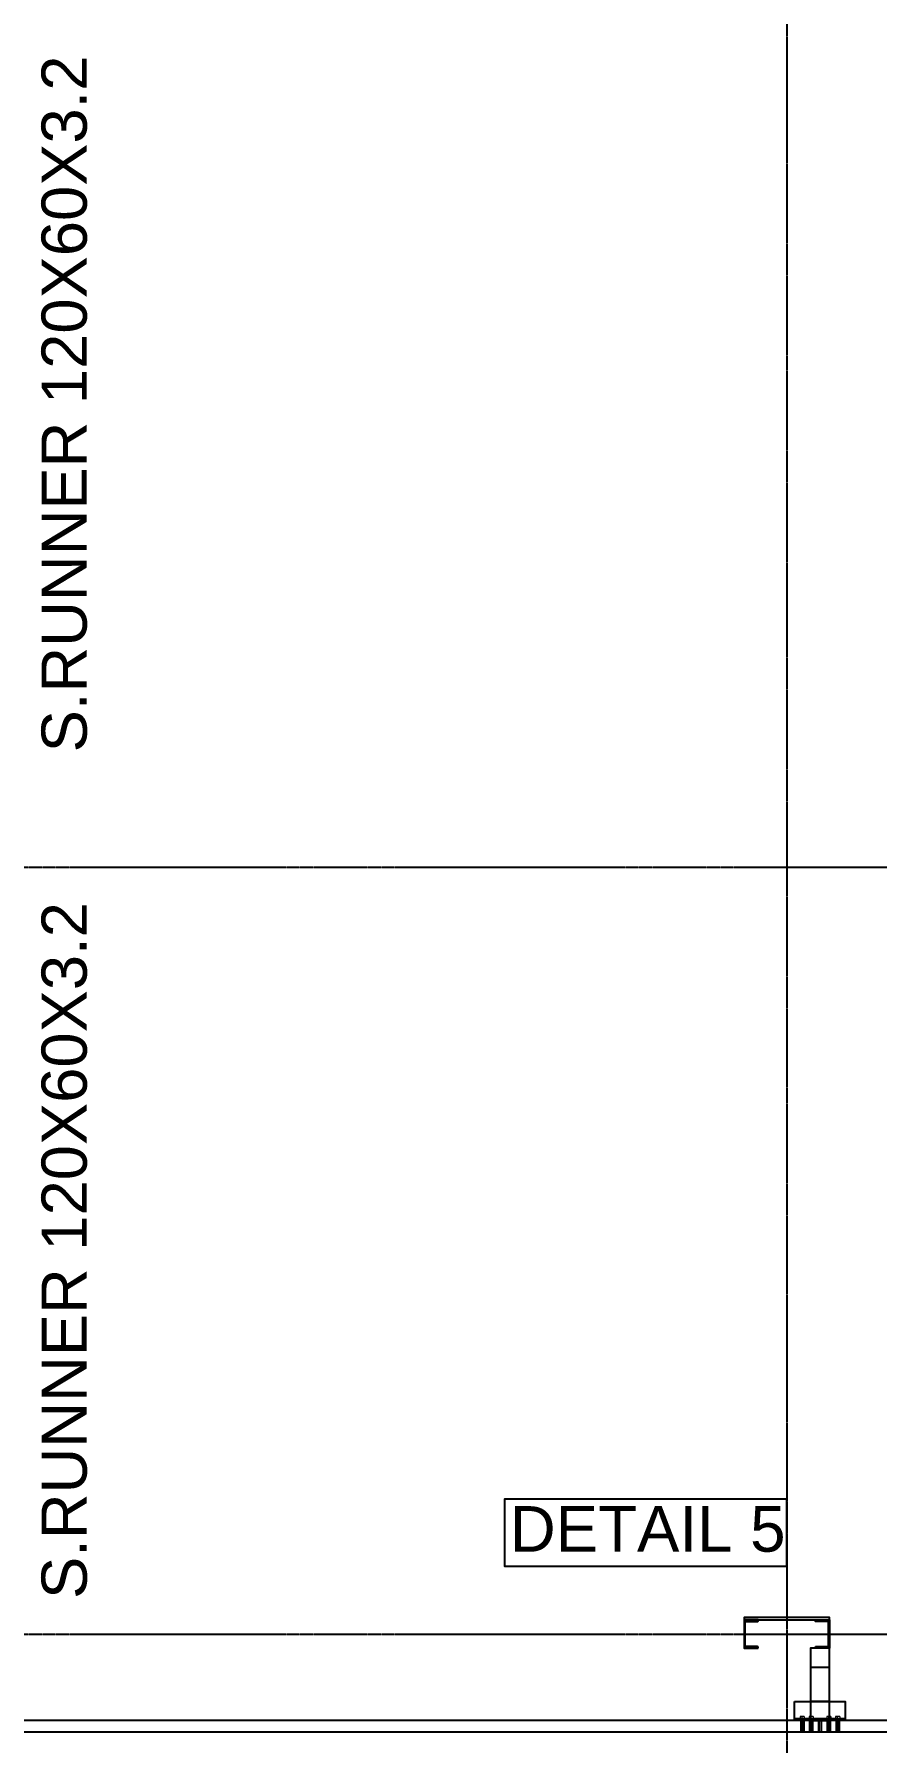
# Model space of a CAD drawing. Header units: millimetres. Extents: x 3470347 to 5996549, y -3470518 to 17149644.
# Drawn here: x 5011676 to 5016116, y 6777180 to 6786177 of the extents above; entities that cross this region are included whole.
import ezdxf
from ezdxf.enums import TextEntityAlignment as Align

# ---------------------------------------------------------------- set-up
doc = ezdxf.new("R2010")
doc.units = ezdxf.units.MM
doc.header["$MEASUREMENT"] = 0
doc.linetypes.add('CENTERX2', pattern=[4, 2.5, -0.5, 0.5, -0.5])
doc.layers.get('0').update_dxf_attribs({"linetype": 'CONTINUOUS', "lineweight": 25})
doc.layers.add('5', color=3, linetype='CONTINUOUS')
doc.layers.add('lintel', color=2, linetype='CONTINUOUS')
for name, color, linetype, lineweight in [('6 TEXT', 7, 'CONTINUOUS', 25), ('channnel', 2, 'CONTINUOUS', 15), ('rRCC 2', 40, 'CONTINUOUS', 15)]:
    doc.layers.add(name, color=color, linetype=linetype, lineweight=lineweight)
doc.styles.add('PDF Arial', font='arial.ttf')
doc.styles.add('TEXT3', font='geniso.shx')
doc.styles.add('TITLE', font='arial.ttf')

msp = doc.modelspace()

# ---------------------------------------------------------------- hatches: boundary and pattern name
at = {"layer": '6 TEXT', "linetype": 'ByBlock'}
h = msp.add_hatch(color=150, dxfattribs=at)
h.dxf.hatch_style = 1
h.paths.add_polyline_path([(5015491.08, 6777827.67), (5015491.08, 6777822.67, -0.4142136), (5015487.08, 6777818.67), (5015421.48, 6777818.67), (5015421.48, 6777686.67), (5015487.08, 6777686.67, -0.4142136), (5015491.08, 6777682.67), (5015491.08, 6777677.67), (5015416.08, 6777677.67), (5015416.08, 6777827.67)])
h = msp.add_hatch(color=150, dxfattribs=at)
h.dxf.hatch_style = 1
h.paths.add_polyline_path([(5015866.08, 6777827.67), (5015866.08, 6777677.67), (5015791.08, 6777677.67), (5015791.08, 6777682.67, -0.4142136), (5015795.08, 6777686.67), (5015860.68, 6777686.67), (5015860.68, 6777818.67), (5015795.08, 6777818.67, -0.4142136), (5015791.08, 6777822.67), (5015791.08, 6777827.67)])

# ---------------------------------------------------------------- linework, layer by layer
at = {"color": 3}
msp.add_line((5015949.41, 6777305.67), (5015682.75, 6777305.67), dxfattribs=at)
at = {"color": 8, "linetype": 'ByBlock'}
for p, q in [((5015714.75, 6777305.67), (5015714.75, 6777237.67)), ((5015722.75, 6777305.67), (5015722.75, 6777237.67)), ((5015730.75, 6777305.67), (5015730.75, 6777237.67)), ((5015761.41, 6777305.67), (5015761.41, 6777237.67)), ((5015769.41, 6777305.67), (5015769.41, 6777237.67)), ((5015769.41, 6777305.67), (5015769.41, 6777237.67)), ((5015777.41, 6777305.67), (5015777.41, 6777237.67)), ((5015854.75, 6777305.67), (5015854.75, 6777237.67)), ((5015862.75, 6777305.67), (5015862.75, 6777237.67)), ((5015862.75, 6777305.67), (5015862.75, 6777237.67)), ((5015870.75, 6777305.67), (5015870.75, 6777237.67)), ((5015901.41, 6777305.67), (5015901.41, 6777237.67)), ((5015909.41, 6777305.67), (5015909.41, 6777237.67)), ((5015917.41, 6777305.67), (5015917.41, 6777237.67))]:
    msp.add_line(p, q, dxfattribs=at)
at = {"color": 2}
for p, q in [((5015809.41, 6777297.67), (5015809.41, 6777237.67)), ((5015809.41, 6777297.67), (5015809.41, 6777237.67)), ((5015822.75, 6777297.67), (5015822.75, 6777237.67)), ((5015822.75, 6777297.67), (5015822.75, 6777237.67))]:
    msp.add_line(p, q, dxfattribs=at)
at = {"color": 3}
for points in [[(5015866.08, 6777577.67), (5015866.08, 6777677.67), (5015766.08, 6777677.67), (5015766.08, 6777577.67)], [(5015682.75, 6777397.67), (5015949.41, 6777397.67), (5015949.41, 6777297.67), (5015682.75, 6777297.67)], [(5015866.08, 6777297.67), (5015866.08, 6777397.67), (5015766.08, 6777397.67), (5015766.08, 6777297.67)]]:
    msp.add_lwpolyline(points, close=True, dxfattribs=at)
at = {"color": 6, "linetype": 'ByBlock'}
for points in [[(5015809.41, 6777297.67), (5011232.75, 6777297.67), (5011232.75, 6777237.67), (5015809.41, 6777237.67)], [(5020449.41, 6777297.67), (5015822.75, 6777297.67), (5015822.75, 6777237.67), (5020449.41, 6777237.67)]]:
    msp.add_lwpolyline(points, close=True, dxfattribs=at)
at = {"layer": '6 TEXT', "color": 8, "linetype": 'CENTERX2', "ltscale": 0.5}
msp.add_line((5015641.08, 6817657.4), (5015641.08, 6774264.13), dxfattribs=at)
for points in [[(4982503.56, 6781791.67), (5022418.94, 6781791.67)], [(4982503.56, 6777752.67), (5022418.94, 6777752.67)]]:
    msp.add_lwpolyline(points, dxfattribs=at)
at = {"layer": '6 TEXT', "color": 4, "linetype": 'ByBlock'}
for points in [[(5015491.08, 6777677.67), (5015491.08, 6777682.67, 0.4142136), (5015487.08, 6777686.67), (5015421.48, 6777686.67), (5015421.48, 6777818.67), (5015487.08, 6777818.67, 0.4142136), (5015491.08, 6777822.67), (5015491.08, 6777827.67), (5015416.08, 6777827.67), (5015416.08, 6777677.67)], [(5015791.08, 6777677.67), (5015791.08, 6777682.67, -0.4142136), (5015795.08, 6777686.67), (5015860.68, 6777686.67), (5015860.68, 6777818.67), (5015795.08, 6777818.67, -0.4142136), (5015791.08, 6777822.67), (5015791.08, 6777827.67), (5015866.08, 6777827.67), (5015866.08, 6777677.67)]]:
    msp.add_lwpolyline(points, format="xyb", close=True, dxfattribs=at)
at = {"layer": 'channnel', "color": 8, "linetype": 'ByBlock'}
for p, q in [((5015712.08, 6777317.99), (5015712.08, 6777305.67)), ((5015712.08, 6777305.67), (5015733.41, 6777305.67)), ((5015714.75, 6777305.67), (5015714.75, 6777237.67)), ((5015730.75, 6777291.27), (5015714.75, 6777291.27)), ((5015722.75, 6777305.67), (5015722.75, 6777317.99)), ((5015730.75, 6777305.67), (5015730.75, 6777237.67)), ((5015733.41, 6777317.99), (5015733.41, 6777305.67)), ((5015758.75, 6777317.99), (5015758.75, 6777305.67)), ((5015758.75, 6777305.67), (5015780.08, 6777305.67)), ((5015761.41, 6777305.67), (5015761.41, 6777237.67)), ((5015777.41, 6777291.27), (5015761.41, 6777291.27)), ((5015769.41, 6777305.67), (5015769.41, 6777317.99)), ((5015777.41, 6777305.67), (5015777.41, 6777237.67)), ((5015780.08, 6777317.99), (5015780.08, 6777305.67)), ((5015852.08, 6777317.99), (5015852.08, 6777305.67)), ((5015873.41, 6777305.67), (5015852.08, 6777305.67)), ((5015854.75, 6777305.67), (5015854.75, 6777237.67)), ((5015854.75, 6777291.27), (5015870.75, 6777291.27)), ((5015862.75, 6777305.67), (5015862.75, 6777317.99)), ((5015870.75, 6777305.67), (5015870.75, 6777237.67)), ((5015873.41, 6777317.99), (5015873.41, 6777305.67)), ((5015898.75, 6777317.99), (5015898.75, 6777305.67)), ((5015920.08, 6777305.67), (5015898.75, 6777305.67)), ((5015901.41, 6777305.67), (5015901.41, 6777237.67)), ((5015901.41, 6777291.27), (5015917.41, 6777291.27)), ((5015909.41, 6777305.67), (5015909.41, 6777317.99)), ((5015917.41, 6777305.67), (5015917.41, 6777237.67)), ((5015920.08, 6777317.99), (5015920.08, 6777305.67)), ((5015714.75, 6777237.67), (5015730.75, 6777237.67)), ((5015761.41, 6777237.67), (5015777.41, 6777237.67)), ((5015870.75, 6777237.67), (5015854.75, 6777237.67)), ((5015917.41, 6777237.67), (5015901.41, 6777237.67))]:
    msp.add_line(p, q, dxfattribs=at)
at = {"layer": 'channnel', "color": 8, "linetype": 'Continuous'}
for p, q in [((5015714.99, 6777291.93), (5015714.75, 6777291.82)), ((5015729.85, 6777291.27), (5015714.75, 6777284.23)), ((5015723.35, 6777291.27), (5015714.75, 6777287.26)), ((5015716.84, 6777291.27), (5015714.75, 6777290.3)), ((5015714.99, 6777288.9), (5015714.75, 6777288.78)), ((5015730.75, 6777288.66), (5015714.75, 6777281.2)), ((5015714.99, 6777285.86), (5015714.75, 6777285.75)), ((5015730.75, 6777285.62), (5015714.75, 6777278.16)), ((5015714.99, 6777282.83), (5015714.75, 6777282.71)), ((5015730.75, 6777282.59), (5015714.75, 6777275.13)), ((5015714.99, 6777279.79), (5015714.75, 6777279.68)), ((5015730.75, 6777279.55), (5015714.75, 6777272.09)), ((5015714.99, 6777276.76), (5015714.75, 6777276.64)), ((5015730.75, 6777276.52), (5015714.75, 6777269.06)), ((5015730.75, 6777274.08), (5015714.75, 6777266.62)), ((5015730.75, 6777273.49), (5015714.75, 6777272.69)), ((5015730.75, 6777271.05), (5015714.75, 6777263.59)), ((5015730.75, 6777270.45), (5015714.75, 6777269.66)), ((5015726.6, 6777291.27), (5015715.33, 6777286.02)), ((5015720.09, 6777291.27), (5015715.33, 6777289.05)), ((5015730.16, 6777289.9), (5015715.33, 6777282.98)), ((5015730.16, 6777286.87), (5015715.33, 6777279.95)), ((5015730.16, 6777283.83), (5015715.33, 6777276.92)), ((5015730.16, 6777280.8), (5015715.33, 6777273.88)), ((5015730.16, 6777277.77), (5015715.33, 6777270.85)), ((5015730.16, 6777274.73), (5015715.33, 6777274.48)), ((5015730.16, 6777272.3), (5015715.33, 6777265.38)), ((5015730.16, 6777271.7), (5015715.33, 6777271.44)), ((5015761.66, 6777291.93), (5015761.41, 6777291.82)), ((5015776.52, 6777291.27), (5015761.41, 6777284.23)), ((5015770.01, 6777291.27), (5015761.41, 6777287.26)), ((5015763.51, 6777291.27), (5015761.41, 6777290.3)), ((5015761.66, 6777288.9), (5015761.41, 6777288.78)), ((5015777.41, 6777288.66), (5015761.41, 6777281.2)), ((5015761.66, 6777285.86), (5015761.41, 6777285.75)), ((5015777.41, 6777285.62), (5015761.41, 6777278.16)), ((5015761.66, 6777282.83), (5015761.41, 6777282.71)), ((5015777.41, 6777282.59), (5015761.41, 6777275.13)), ((5015761.66, 6777279.79), (5015761.41, 6777279.68)), ((5015777.41, 6777279.55), (5015761.41, 6777272.09)), ((5015761.66, 6777276.76), (5015761.41, 6777276.64)), ((5015777.41, 6777276.52), (5015761.41, 6777269.06)), ((5015777.41, 6777274.08), (5015761.41, 6777266.62)), ((5015777.41, 6777273.49), (5015761.41, 6777272.69)), ((5015777.41, 6777271.05), (5015761.41, 6777263.59)), ((5015777.41, 6777270.45), (5015761.41, 6777269.66)), ((5015773.27, 6777291.27), (5015761.99, 6777286.02)), ((5015766.76, 6777291.27), (5015761.99, 6777289.05)), ((5015776.83, 6777289.9), (5015761.99, 6777282.98)), ((5015776.83, 6777286.87), (5015761.99, 6777279.95)), ((5015776.83, 6777283.83), (5015761.99, 6777276.92)), ((5015776.83, 6777280.8), (5015761.99, 6777273.88)), ((5015776.83, 6777277.77), (5015761.99, 6777270.85)), ((5015776.83, 6777274.73), (5015761.99, 6777274.48)), ((5015776.83, 6777272.3), (5015761.99, 6777265.38)), ((5015776.83, 6777271.7), (5015761.99, 6777271.44)), ((5015854.75, 6777288.66), (5015870.75, 6777281.2)), ((5015854.75, 6777285.62), (5015870.75, 6777278.16)), ((5015854.75, 6777282.59), (5015870.75, 6777275.13)), ((5015854.75, 6777279.55), (5015870.75, 6777272.09)), ((5015854.75, 6777276.52), (5015870.75, 6777269.06)), ((5015854.75, 6777274.08), (5015870.75, 6777266.62)), ((5015854.75, 6777273.49), (5015870.75, 6777272.69)), ((5015854.75, 6777271.05), (5015870.75, 6777263.59)), ((5015854.75, 6777270.45), (5015870.75, 6777269.66)), ((5015855.33, 6777289.9), (5015870.16, 6777282.98)), ((5015855.33, 6777286.87), (5015870.16, 6777279.95)), ((5015855.33, 6777283.83), (5015870.16, 6777276.92)), ((5015855.33, 6777280.8), (5015870.16, 6777273.88)), ((5015855.33, 6777277.77), (5015870.16, 6777270.85)), ((5015855.33, 6777274.73), (5015870.16, 6777274.48)), ((5015855.33, 6777272.3), (5015870.16, 6777265.38)), ((5015855.33, 6777271.7), (5015870.16, 6777271.44)), ((5015855.64, 6777291.27), (5015870.75, 6777284.23)), ((5015858.89, 6777291.27), (5015870.16, 6777286.02)), ((5015862.15, 6777291.27), (5015870.75, 6777287.26)), ((5015865.4, 6777291.27), (5015870.16, 6777289.05)), ((5015868.65, 6777291.27), (5015870.75, 6777290.3)), ((5015870.5, 6777291.93), (5015870.75, 6777291.82)), ((5015870.5, 6777288.9), (5015870.75, 6777288.78)), ((5015870.5, 6777285.86), (5015870.75, 6777285.75)), ((5015870.5, 6777282.83), (5015870.75, 6777282.71)), ((5015870.5, 6777279.79), (5015870.75, 6777279.68)), ((5015870.5, 6777276.76), (5015870.75, 6777276.64)), ((5015901.41, 6777288.66), (5015917.41, 6777281.2)), ((5015901.41, 6777285.62), (5015917.41, 6777278.16)), ((5015901.41, 6777282.59), (5015917.41, 6777275.13)), ((5015901.41, 6777279.55), (5015917.41, 6777272.09)), ((5015901.41, 6777276.52), (5015917.41, 6777269.06)), ((5015901.41, 6777274.08), (5015917.41, 6777266.62)), ((5015901.41, 6777273.49), (5015917.41, 6777272.69)), ((5015901.41, 6777271.05), (5015917.41, 6777263.59)), ((5015901.41, 6777270.45), (5015917.41, 6777269.66)), ((5015901.99, 6777289.9), (5015916.83, 6777282.98)), ((5015901.99, 6777286.87), (5015916.83, 6777279.95)), ((5015901.99, 6777283.83), (5015916.83, 6777276.92)), ((5015901.99, 6777280.8), (5015916.83, 6777273.88)), ((5015901.99, 6777277.77), (5015916.83, 6777270.85)), ((5015901.99, 6777274.73), (5015916.83, 6777274.48)), ((5015901.99, 6777272.3), (5015916.83, 6777265.38)), ((5015901.99, 6777271.7), (5015916.83, 6777271.44)), ((5015902.3, 6777291.27), (5015917.41, 6777284.23)), ((5015905.56, 6777291.27), (5015916.83, 6777286.02)), ((5015908.81, 6777291.27), (5015917.41, 6777287.26)), ((5015912.07, 6777291.27), (5015916.83, 6777289.05)), ((5015915.32, 6777291.27), (5015917.41, 6777290.3)), ((5015917.16, 6777291.93), (5015917.41, 6777291.82)), ((5015917.16, 6777288.9), (5015917.41, 6777288.78)), ((5015917.16, 6777285.86), (5015917.41, 6777285.75)), ((5015917.16, 6777282.83), (5015917.41, 6777282.71)), ((5015917.16, 6777279.79), (5015917.41, 6777279.68)), ((5015917.16, 6777276.76), (5015917.41, 6777276.64)), ((5015730.75, 6777268.01), (5015714.75, 6777260.55)), ((5015730.75, 6777264.98), (5015714.75, 6777257.52)), ((5015730.75, 6777261.95), (5015714.75, 6777254.49)), ((5015730.75, 6777258.91), (5015714.75, 6777251.45)), ((5015730.75, 6777255.88), (5015714.75, 6777248.42)), ((5015730.75, 6777252.84), (5015714.75, 6777245.38)), ((5015730.16, 6777249.54), (5015714.75, 6777242.35)), ((5015730.16, 6777246.5), (5015714.75, 6777239.31)), ((5015730.16, 6777269.26), (5015715.33, 6777262.34)), ((5015730.16, 6777268.66), (5015715.33, 6777268.41)), ((5015730.16, 6777266.23), (5015715.33, 6777259.31)), ((5015730.16, 6777263.19), (5015715.33, 6777256.27)), ((5015730.16, 6777260.16), (5015715.33, 6777253.24)), ((5015730.16, 6777257.12), (5015715.33, 6777250.2)), ((5015730.16, 6777254.09), (5015715.33, 6777247.17)), ((5015730.75, 6777251.33), (5015715.33, 6777244.14)), ((5015730.75, 6777248.29), (5015715.33, 6777241.1)), ((5015730.75, 6777245.26), (5015715.33, 6777238.07)), ((5015730.16, 6777243.47), (5015717.74, 6777237.67)), ((5015730.75, 6777242.22), (5015720.99, 6777237.67)), ((5015730.16, 6777240.44), (5015724.24, 6777237.67)), ((5015730.75, 6777239.19), (5015727.5, 6777237.67)), ((5015777.41, 6777268.01), (5015761.41, 6777260.55)), ((5015777.41, 6777264.98), (5015761.41, 6777257.52)), ((5015777.41, 6777261.95), (5015761.41, 6777254.49)), ((5015777.41, 6777258.91), (5015761.41, 6777251.45)), ((5015777.41, 6777255.88), (5015761.41, 6777248.42)), ((5015777.41, 6777252.84), (5015761.41, 6777245.38)), ((5015776.83, 6777249.54), (5015761.41, 6777242.35)), ((5015776.83, 6777246.5), (5015761.41, 6777239.31)), ((5015776.83, 6777269.26), (5015761.99, 6777262.34)), ((5015776.83, 6777268.66), (5015761.99, 6777268.41)), ((5015776.83, 6777266.23), (5015761.99, 6777259.31)), ((5015776.83, 6777263.19), (5015761.99, 6777256.27)), ((5015776.83, 6777260.16), (5015761.99, 6777253.24)), ((5015776.83, 6777257.12), (5015761.99, 6777250.2)), ((5015776.83, 6777254.09), (5015761.99, 6777247.17)), ((5015777.41, 6777251.33), (5015761.99, 6777244.14)), ((5015777.41, 6777248.29), (5015761.99, 6777241.1)), ((5015777.41, 6777245.26), (5015761.99, 6777238.07)), ((5015776.83, 6777243.47), (5015764.4, 6777237.67)), ((5015777.41, 6777242.22), (5015767.66, 6777237.67)), ((5015776.83, 6777240.44), (5015770.91, 6777237.67)), ((5015777.41, 6777239.19), (5015774.16, 6777237.67)), ((5015854.75, 6777268.01), (5015870.75, 6777260.55)), ((5015854.75, 6777264.98), (5015870.75, 6777257.52)), ((5015854.75, 6777261.95), (5015870.75, 6777254.49)), ((5015854.75, 6777258.91), (5015870.75, 6777251.45)), ((5015854.75, 6777255.88), (5015870.75, 6777248.42)), ((5015854.75, 6777252.84), (5015870.75, 6777245.38)), ((5015854.75, 6777251.33), (5015870.16, 6777244.14)), ((5015854.75, 6777248.29), (5015870.16, 6777241.1)), ((5015854.75, 6777245.26), (5015870.16, 6777238.07)), ((5015854.75, 6777242.22), (5015864.5, 6777237.67)), ((5015854.75, 6777239.19), (5015858, 6777237.67)), ((5015855.33, 6777269.26), (5015870.16, 6777262.34)), ((5015855.33, 6777268.66), (5015870.16, 6777268.41)), ((5015855.33, 6777266.23), (5015870.16, 6777259.31)), ((5015855.33, 6777263.19), (5015870.16, 6777256.27)), ((5015855.33, 6777260.16), (5015870.16, 6777253.24)), ((5015855.33, 6777257.12), (5015870.16, 6777250.2)), ((5015855.33, 6777254.09), (5015870.16, 6777247.17)), ((5015855.33, 6777249.54), (5015870.75, 6777242.35)), ((5015855.33, 6777246.5), (5015870.75, 6777239.31)), ((5015855.33, 6777243.47), (5015867.76, 6777237.67)), ((5015855.33, 6777240.44), (5015861.25, 6777237.67)), ((5015901.41, 6777268.01), (5015917.41, 6777260.55)), ((5015901.41, 6777264.98), (5015917.41, 6777257.52)), ((5015901.41, 6777261.95), (5015917.41, 6777254.49)), ((5015901.41, 6777258.91), (5015917.41, 6777251.45)), ((5015901.41, 6777255.88), (5015917.41, 6777248.42)), ((5015901.41, 6777252.84), (5015917.41, 6777245.38)), ((5015901.41, 6777251.33), (5015916.83, 6777244.14)), ((5015901.41, 6777248.29), (5015916.83, 6777241.1)), ((5015901.41, 6777245.26), (5015916.83, 6777238.07)), ((5015901.41, 6777242.22), (5015911.17, 6777237.67)), ((5015901.41, 6777239.19), (5015904.66, 6777237.67)), ((5015901.99, 6777269.26), (5015916.83, 6777262.34)), ((5015901.99, 6777268.66), (5015916.83, 6777268.41)), ((5015901.99, 6777266.23), (5015916.83, 6777259.31)), ((5015901.99, 6777263.19), (5015916.83, 6777256.27)), ((5015901.99, 6777260.16), (5015916.83, 6777253.24)), ((5015901.99, 6777257.12), (5015916.83, 6777250.2)), ((5015901.99, 6777254.09), (5015916.83, 6777247.17)), ((5015901.99, 6777249.54), (5015917.41, 6777242.35)), ((5015901.99, 6777246.5), (5015917.41, 6777239.31)), ((5015901.99, 6777243.47), (5015914.42, 6777237.67)), ((5015901.99, 6777240.44), (5015907.92, 6777237.67))]:
    msp.add_line(p, q, dxfattribs=at)
at = {"layer": 'channnel', "color": 8, "linetype": 'ByBlock'}
for centre in [(5015717.41, 6777304.46), (5015728.08, 6777304.46), (5015764.08, 6777304.46), (5015774.75, 6777304.46), (5015857.41, 6777304.46), (5015868.08, 6777304.46), (5015904.08, 6777304.46), (5015914.75, 6777304.46)]:
    msp.add_arc(centre, 14.55, 68.498425, 111.501575, dxfattribs=at)
at = {"layer": 'channnel', "color": 8, "linetype": 'Continuous'}
for centre, radius, start, end in [((5015715.04, 6777289.68), 0.688, 115, 295), ((5015715.04, 6777286.64), 0.688, 115, 295), ((5015715.04, 6777283.61), 0.688, 115, 295), ((5015715.04, 6777280.57), 0.688, 115, 295), ((5015715.04, 6777277.54), 0.688, 115, 295), ((5015715.04, 6777274.5), 0.688, 115, 295), ((5015715.04, 6777272.07), 0.688, 115, 295), ((5015715.04, 6777271.47), 0.687, 115, 295), ((5015715.04, 6777269.03), 0.688, 115, 295), ((5015710.01, 6777272.31), 5.75, 325.569041, 22.192993), ((5015735.49, 6777270.83), 5.75, 145.569041, 202.192993), ((5015730.46, 6777289.28), 0.687, 295, 115), ((5015730.46, 6777286.25), 0.687, 295, 115), ((5015730.46, 6777283.21), 0.687, 295, 115), ((5015730.46, 6777280.18), 0.687, 295, 115), ((5015730.46, 6777277.14), 0.687, 295, 115), ((5015730.46, 6777274.11), 0.687, 295, 115), ((5015730.46, 6777271.67), 0.688, 295, 115), ((5015730.46, 6777271.07), 0.688, 295, 115), ((5015761.7, 6777289.68), 0.688, 115, 295), ((5015761.7, 6777286.64), 0.688, 115, 295), ((5015761.7, 6777283.61), 0.688, 115, 295), ((5015761.7, 6777280.57), 0.688, 115, 295), ((5015761.7, 6777277.54), 0.688, 115, 295), ((5015761.7, 6777274.5), 0.688, 115, 295), ((5015761.7, 6777272.07), 0.688, 115, 295), ((5015761.7, 6777271.47), 0.687, 115, 295), ((5015761.7, 6777269.03), 0.688, 115, 295), ((5015756.67, 6777272.31), 5.75, 325.569041, 22.192993), ((5015782.15, 6777270.83), 5.75, 145.569041, 202.192993), ((5015777.12, 6777289.28), 0.687, 295, 115), ((5015777.12, 6777286.25), 0.687, 295, 115), ((5015777.12, 6777283.21), 0.687, 295, 115), ((5015777.12, 6777280.18), 0.687, 295, 115), ((5015777.12, 6777277.14), 0.687, 295, 115), ((5015777.12, 6777274.11), 0.687, 295, 115), ((5015777.12, 6777271.67), 0.688, 295, 115), ((5015777.12, 6777271.07), 0.688, 295, 115), ((5015855.04, 6777289.28), 0.687, 65, 245), ((5015855.04, 6777286.25), 0.687, 65, 245), ((5015855.04, 6777283.21), 0.687, 65, 245), ((5015855.04, 6777280.18), 0.687, 65, 245), ((5015855.04, 6777277.14), 0.687, 65, 245), ((5015855.04, 6777274.11), 0.687, 65, 245), ((5015855.04, 6777271.67), 0.688, 65, 245), ((5015855.04, 6777271.07), 0.688, 65, 245), ((5015850.01, 6777270.83), 5.75, 337.807007, 34.430959), ((5015875.49, 6777272.31), 5.75, 157.807007, 214.430959), ((5015870.46, 6777289.68), 0.688, 245, 65), ((5015870.46, 6777286.64), 0.688, 245, 65), ((5015870.46, 6777283.61), 0.688, 245, 65), ((5015870.46, 6777280.57), 0.688, 245, 65), ((5015870.46, 6777277.54), 0.688, 245, 65), ((5015870.46, 6777274.5), 0.688, 245, 65), ((5015870.46, 6777272.07), 0.688, 245, 65), ((5015870.46, 6777271.47), 0.687, 245, 65), ((5015870.46, 6777269.03), 0.688, 245, 65), ((5015901.7, 6777289.28), 0.687, 65, 245), ((5015901.7, 6777286.25), 0.687, 65, 245), ((5015901.7, 6777283.21), 0.687, 65, 245), ((5015901.7, 6777280.18), 0.687, 65, 245), ((5015901.7, 6777277.14), 0.687, 65, 245), ((5015901.7, 6777274.11), 0.687, 65, 245), ((5015901.7, 6777271.67), 0.688, 65, 245), ((5015901.7, 6777271.07), 0.688, 65, 245), ((5015896.67, 6777270.83), 5.75, 337.807007, 34.430959), ((5015922.15, 6777272.31), 5.75, 157.807007, 214.430959), ((5015917.12, 6777289.68), 0.688, 245, 65), ((5015917.12, 6777286.64), 0.688, 245, 65), ((5015917.12, 6777283.61), 0.688, 245, 65), ((5015917.12, 6777280.57), 0.688, 245, 65), ((5015917.12, 6777277.54), 0.688, 245, 65), ((5015917.12, 6777274.5), 0.688, 245, 65), ((5015917.12, 6777272.07), 0.688, 245, 65), ((5015917.12, 6777271.47), 0.687, 245, 65), ((5015917.12, 6777269.03), 0.688, 245, 65), ((5015715.04, 6777266), 0.688, 115, 295), ((5015715.04, 6777262.97), 0.688, 115, 295), ((5015715.04, 6777259.93), 0.687, 115, 295), ((5015715.04, 6777256.9), 0.688, 115, 295), ((5015715.04, 6777253.86), 0.688, 115, 295), ((5015715.04, 6777250.83), 0.688, 115, 295), ((5015715.04, 6777247.79), 0.688, 115, 295), ((5015715.04, 6777244.76), 0.688, 115, 295), ((5015715.04, 6777241.73), 0.688, 115, 295), ((5015715.04, 6777238.69), 0.688, 115, 295), ((5015730.46, 6777268.64), 0.687, 295, 115), ((5015730.46, 6777265.6), 0.688, 295, 115), ((5015730.46, 6777262.57), 0.688, 295, 115), ((5015730.46, 6777259.54), 0.687, 295, 115), ((5015730.46, 6777256.5), 0.688, 295, 115), ((5015730.46, 6777253.47), 0.688, 295, 115), ((5015730.46, 6777248.92), 0.688, 295, 115), ((5015730.46, 6777245.88), 0.688, 295, 115), ((5015730.46, 6777242.85), 0.687, 295, 115), ((5015730.46, 6777239.81), 0.688, 295, 115), ((5015761.7, 6777266), 0.688, 115, 295), ((5015761.7, 6777262.97), 0.688, 115, 295), ((5015761.7, 6777259.93), 0.687, 115, 295), ((5015761.7, 6777256.9), 0.688, 115, 295), ((5015761.7, 6777253.86), 0.688, 115, 295), ((5015761.7, 6777250.83), 0.688, 115, 295), ((5015761.7, 6777247.79), 0.688, 115, 295), ((5015761.7, 6777244.76), 0.688, 115, 295), ((5015761.7, 6777241.73), 0.688, 115, 295), ((5015761.7, 6777238.69), 0.688, 115, 295), ((5015777.12, 6777268.64), 0.687, 295, 115), ((5015777.12, 6777265.6), 0.688, 295, 115), ((5015777.12, 6777262.57), 0.688, 295, 115), ((5015777.12, 6777259.54), 0.687, 295, 115), ((5015777.12, 6777256.5), 0.688, 295, 115), ((5015777.12, 6777253.47), 0.688, 295, 115), ((5015777.12, 6777248.92), 0.688, 295, 115), ((5015777.12, 6777245.88), 0.688, 295, 115), ((5015777.12, 6777242.85), 0.687, 295, 115), ((5015777.12, 6777239.81), 0.688, 295, 115), ((5015855.04, 6777268.64), 0.687, 65, 245), ((5015855.04, 6777265.6), 0.688, 65, 245), ((5015855.04, 6777262.57), 0.688, 65, 245), ((5015855.04, 6777259.54), 0.687, 65, 245), ((5015855.04, 6777256.5), 0.688, 65, 245), ((5015855.04, 6777253.47), 0.688, 65, 245), ((5015855.04, 6777248.92), 0.688, 65, 245), ((5015855.04, 6777245.88), 0.688, 65, 245), ((5015855.04, 6777242.85), 0.687, 65, 245), ((5015855.04, 6777239.81), 0.688, 65, 245), ((5015870.46, 6777266), 0.688, 245, 65), ((5015870.46, 6777262.97), 0.688, 245, 65), ((5015870.46, 6777259.93), 0.687, 245, 65), ((5015870.46, 6777256.9), 0.688, 245, 65), ((5015870.46, 6777253.86), 0.688, 245, 65), ((5015870.46, 6777250.83), 0.688, 245, 65), ((5015870.46, 6777247.79), 0.688, 245, 65), ((5015870.46, 6777244.76), 0.688, 245, 65), ((5015870.46, 6777241.73), 0.688, 245, 65), ((5015870.46, 6777238.69), 0.688, 245, 65), ((5015901.7, 6777268.64), 0.687, 65, 245), ((5015901.7, 6777265.6), 0.688, 65, 245), ((5015901.7, 6777262.57), 0.688, 65, 245), ((5015901.7, 6777259.54), 0.687, 65, 245), ((5015901.7, 6777256.5), 0.688, 65, 245), ((5015901.7, 6777253.47), 0.688, 65, 245), ((5015901.7, 6777248.92), 0.688, 65, 245), ((5015901.7, 6777245.88), 0.688, 65, 245), ((5015901.7, 6777242.85), 0.687, 65, 245), ((5015901.7, 6777239.81), 0.688, 65, 245), ((5015917.12, 6777266), 0.688, 245, 65), ((5015917.12, 6777262.97), 0.688, 245, 65), ((5015917.12, 6777259.93), 0.687, 245, 65), ((5015917.12, 6777256.9), 0.688, 245, 65), ((5015917.12, 6777253.86), 0.688, 245, 65), ((5015917.12, 6777250.83), 0.688, 245, 65), ((5015917.12, 6777247.79), 0.688, 245, 65), ((5015917.12, 6777244.76), 0.688, 245, 65), ((5015917.12, 6777241.73), 0.688, 245, 65), ((5015917.12, 6777238.69), 0.688, 245, 65)]:
    msp.add_arc(centre, radius, start, end, dxfattribs=at)
at = {"layer": 'lintel', "color": 1, "linetype": 'ByBlock'}
for points in [[(5015641.08, 6778462.65), (5014154.3, 6778462.65), (5014154.3, 6778109.96), (5015641.08, 6778109.96)], [(5015416.08, 6777827.67), (5015866.08, 6777827.67), (5015866.08, 6777839.67), (5015416.08, 6777839.67)]]:
    msp.add_lwpolyline(points, close=True, dxfattribs=at)
at = {"layer": 'lintel', "color": 5, "linetype": 'ByBlock'}
msp.add_lwpolyline([(5015766.08, 6777237.67), (5015866.08, 6777237.67), (5015866.08, 6777677.67), (5015766.08, 6777677.67), (5015766.08, 6777237.67)], dxfattribs=at)

# ---------------------------------------------------------------- texts
at = {"layer": '5', "linetype": 'ByBlock', "style": 'TITLE'}
msp.add_text('DETAIL 5', height=240, dxfattribs=at).set_placement((5014908.26, 6778306.47), align=Align.MIDDLE_CENTER)
at = {"layer": 'rRCC 2', "style": 'PDF Arial'}
for p in [(5011834.28, 6784230.17), (5011834.28, 6779772.17)]:
    msp.add_text('S.RUNNER 120X60X3.2', height=238.6884, rotation=90, dxfattribs=at).set_placement(p, align=Align.MIDDLE_CENTER)

# ---------------------------------------------------------------- next in the draw order: texts
at = {"lineweight": 25, "insert": (4948384.58, 6783079.42, 0), "char_height": 244.7504, "width": 66881.0049, "attachment_point": 1, "style": 'TEXT3', "bg_fill": 2}
msp.add_mtext('{\\ftimes new roman|b0|i0|c0|p0;\\LR.S. NO: 314-1, PEDDATUMIDI,\\PBANTUMILLI , (MANDAL), KRISHNA\\PDISTRICT,  ANDHRA PRADESH}', dxfattribs=at)

doc.saveas('drawing.dxf')
